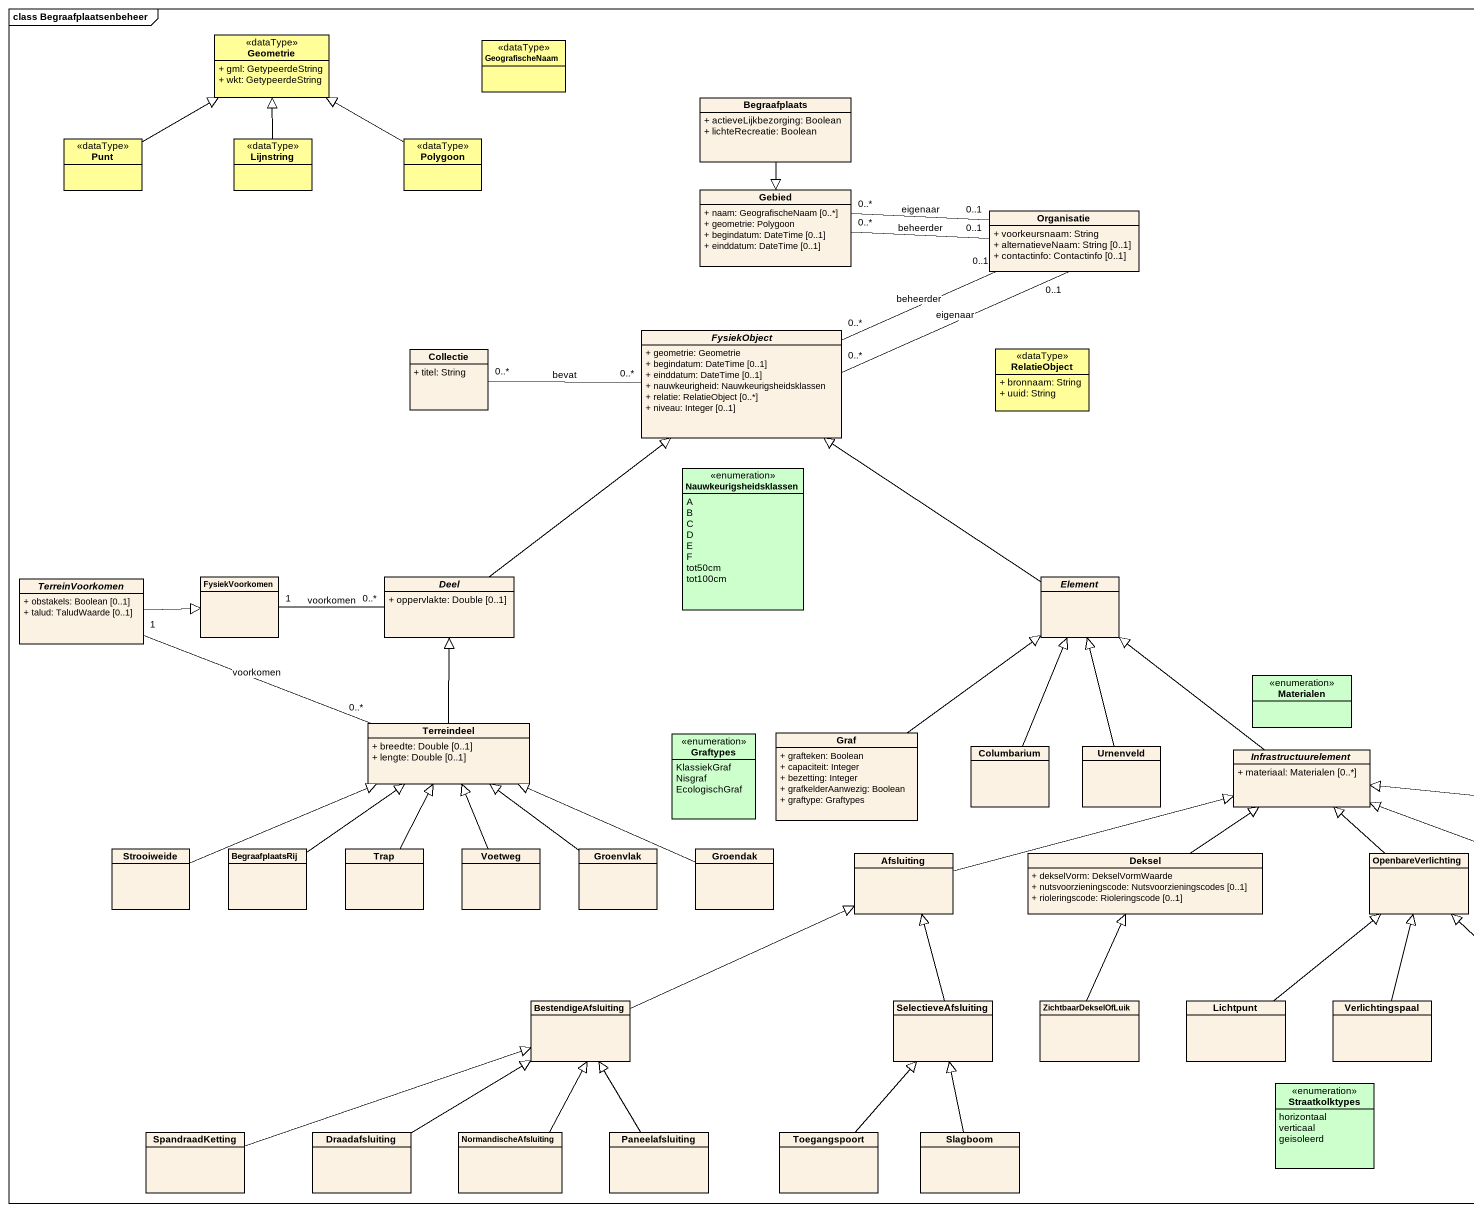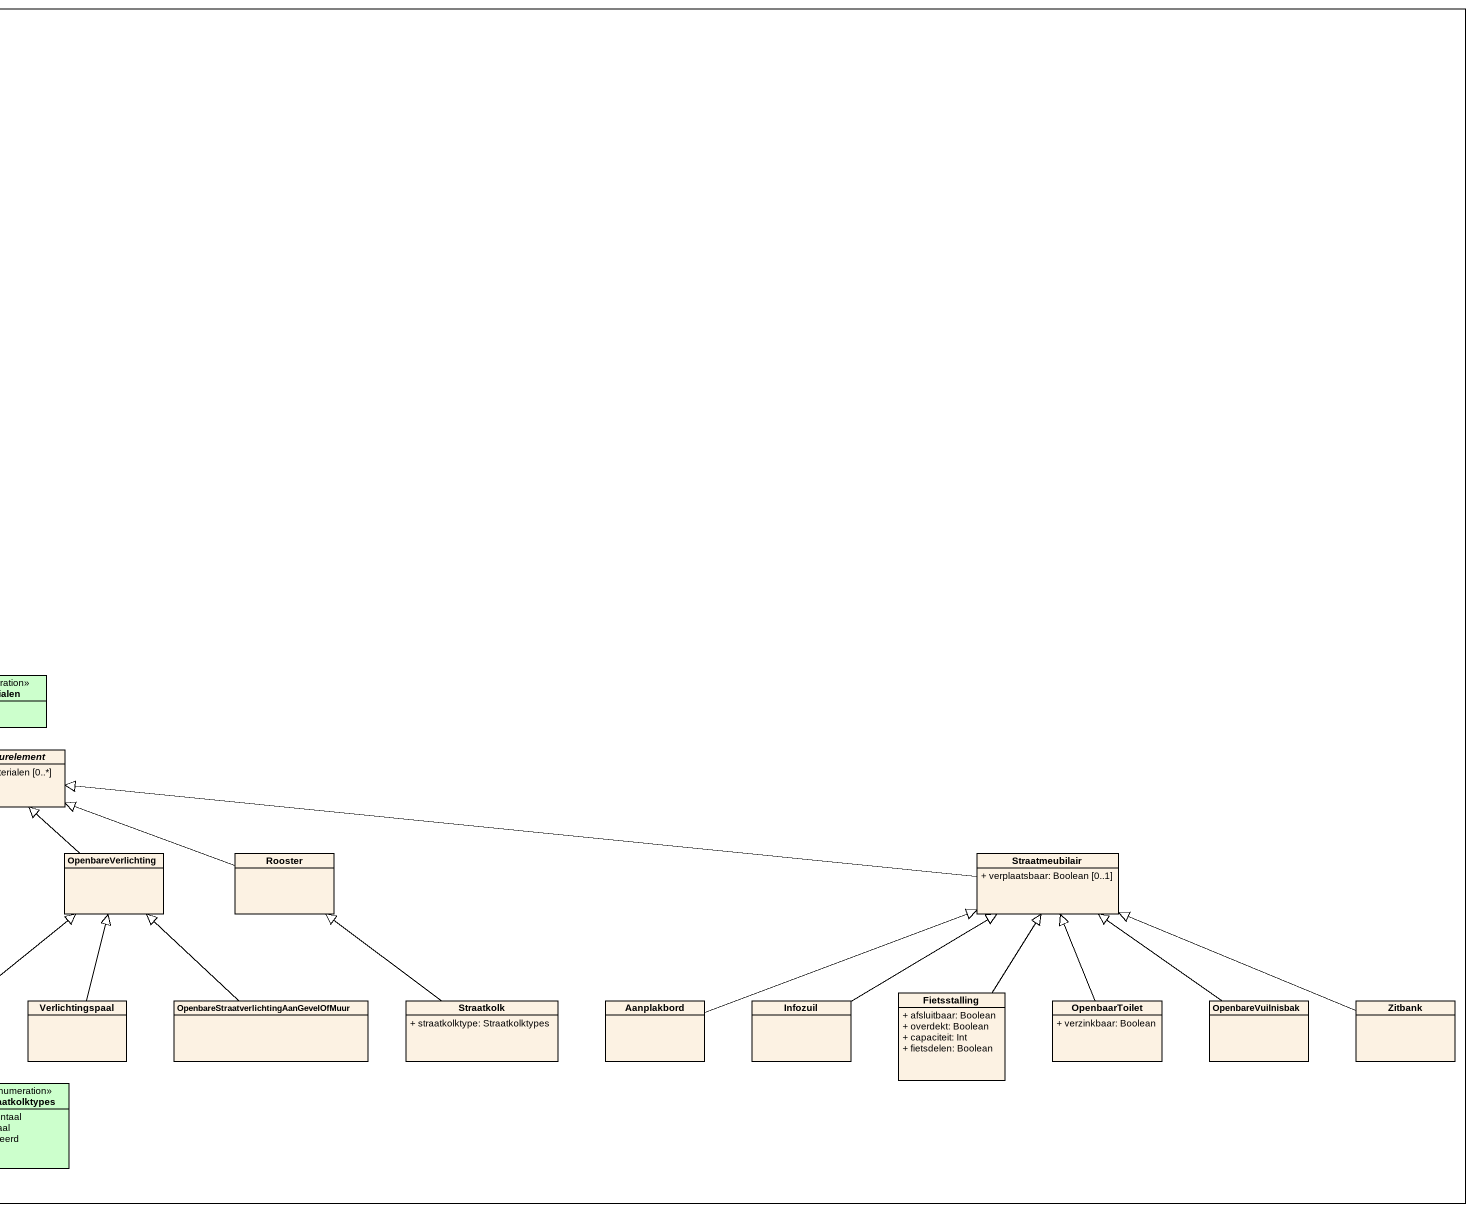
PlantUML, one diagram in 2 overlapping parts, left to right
@startuml
mainframe class Begraafplaatsenbeheer
hide circle
hide empty members
skinparam classAttributeIconSize 0
class Geometrie <<dataType>> #FFFE99 {
  + gml: GetypeerdeString
  + wkt: GetypeerdeString
}
class GeografischeNaam <<dataType>> #FFFE99
class Begraafplaats {
  + actieveLijkbezorging: Boolean
  + lichteRecreatie: Boolean
}
class Punt <<dataType>> #FFFE99
class Lijnstring <<dataType>> #FFFE99
class Polygoon <<dataType>> #FFFE99
class Gebied {
  + naam: GeografischeNaam [0..*]
  + geometrie: Polygoon
  + begindatum: DateTime [0..1]
  + einddatum: DateTime [0..1]
}
class Organisatie {
  + voorkeursnaam: String
  + alternatieveNaam: String [0..1]
  + contactinfo: Contactinfo [0..1]
}
abstract class FysiekObject #FCF2E3 {
  + geometrie: Geometrie
  + begindatum: DateTime [0..1]
  + einddatum: DateTime [0..1]
  + nauwkeurigheid: Nauwkeurigsheidsklassen
  + relatie: RelatieObject [0..*]
  + niveau: Integer [0..1]
}
class Collectie {
  + titel: String
}
class RelatieObject <<dataType>> #FFFE99 {
  + bronnaam: String
  + uuid: String
}
enum Nauwkeurigsheidsklassen #CCFFCC {
  A
  B
  C
  D
  E
  F
  tot50cm
  tot100cm
}
abstract class TerreinVoorkomen {
  + obstakels: Boolean [0..1]
  + talud: TaludWaarde [0..1]
}
class FysiekVoorkomen
abstract class Deel {
  + oppervlakte: Double [0..1]
}
abstract class Element
enum Materialen #CCFFCC
class Terreindeel {
  + breedte: Double [0..1]
  + lengte: Double [0..1]
}
enum Graftypes #CCFFCC {
  KlassiekGraf
  Nisgraf
  EcologischGraf
}
class Graf {
  + grafteken: Boolean
  + capaciteit: Integer
  + bezetting: Integer
  + grafkelderAanwezig: Boolean
  + graftype: Graftypes
}
class Columbarium
class Urnenveld
abstract class Infrastructuurelement {
  + materiaal: Materialen [0..*]
}
class Strooiweide
class BegraafplaatsRij
class Trap
class Voetweg
class Groenvlak
class Groendak
class Afsluiting
class Deksel {
  + dekselVorm: DekselVormWaarde
  + nutsvoorzieningscode: Nutsvoorzieningscodes [0..1]
  + rioleringscode: Rioleringscode [0..1]
}
class OpenbareVerlichting
class Rooster
class Straatmeubilair {
  + verplaatsbaar: Boolean [0..1]
}
class BestendigeAfsluiting
class SelectieveAfsluiting
class ZichtbaarDekselOfLuik
class Lichtpunt
class Verlichtingspaal
class "OpenbareStraatverlichtingAanGevelOfMuur" as OpenbareStraatverlichtingAan
class Straatkolk {
  + straatkolktype: Straatkolktypes
}
class Aanplakbord
class Infozuil
class Fietsstalling {
  + afsluitbaar: Boolean
  + overdekt: Boolean
  + capaciteit: Int
  + fietsdelen: Boolean
}
class OpenbaarToilet {
  + verzinkbaar: Boolean
}
class OpenbareVuilnisbak
class Zitbank
enum Straatkolktypes #CCFFCC {
  horizontaal
  verticaal
  geisoleerd
}
class SpandraadKetting
class Draadafsluiting
class NormandischeAfsluiting
class Paneelafsluiting
class Toegangspoort
class Slagboom
Begraafplaats --|> Gebied
Punt -right-|> Geometrie
Lijnstring -up-|> Geometrie
Polygoon -left-|> Geometrie
Gebied "0..*" -right- "0..1" Organisatie : eigenaar
Gebied "0..*" -right- "0..1" Organisatie : beheerder
FysiekObject "0..*" -right- "0..1" Organisatie : eigenaar
FysiekObject "0..*" -right- "0..1" Organisatie : beheerder
Collectie "0..*" -right- "0..*" FysiekObject : bevat
TerreinVoorkomen -right-|> FysiekVoorkomen
Deel -up-|> FysiekObject
Deel "0..*" -left- "1" FysiekVoorkomen : voorkomen
Element -up-|> FysiekObject
Terreindeel "0..*" -left- "1" TerreinVoorkomen : voorkomen
Terreindeel -up-|> Deel
Graf -up-|> Element
Columbarium -up-|> Element
Urnenveld -up-|> Element
Infrastructuurelement -up-|> Element
Strooiweide -right-|> Terreindeel
BegraafplaatsRij -up-|> Terreindeel
Trap -up-|> Terreindeel
Voetweg -up-|> Terreindeel
Groenvlak -up-|> Terreindeel
Groendak -left-|> Terreindeel
Afsluiting -right-|> Infrastructuurelement
Deksel -up-|> Infrastructuurelement
OpenbareVerlichting -up-|> Infrastructuurelement
Rooster -left-|> Infrastructuurelement
Straatmeubilair -left-|> Infrastructuurelement
BestendigeAfsluiting -right-|> Afsluiting
SelectieveAfsluiting -up-|> Afsluiting
ZichtbaarDekselOfLuik -up-|> Deksel
Lichtpunt -up-|> OpenbareVerlichting
Verlichtingspaal -up-|> OpenbareVerlichting
OpenbareStraatverlichtingAan -up-|> OpenbareVerlichting
Straatkolk -up-|> Rooster
Aanplakbord -right-|> Straatmeubilair
Infozuil -right-|> Straatmeubilair
Fietsstalling -up-|> Straatmeubilair
OpenbaarToilet -up-|> Straatmeubilair
OpenbareVuilnisbak -up-|> Straatmeubilair
Zitbank -left-|> Straatmeubilair
SpandraadKetting -right-|> BestendigeAfsluiting
Draadafsluiting -up-|> BestendigeAfsluiting
NormandischeAfsluiting -up-|> BestendigeAfsluiting
Paneelafsluiting -up-|> BestendigeAfsluiting
Toegangspoort -up-|> SelectieveAfsluiting
Slagboom -up-|> SelectieveAfsluiting
@enduml
